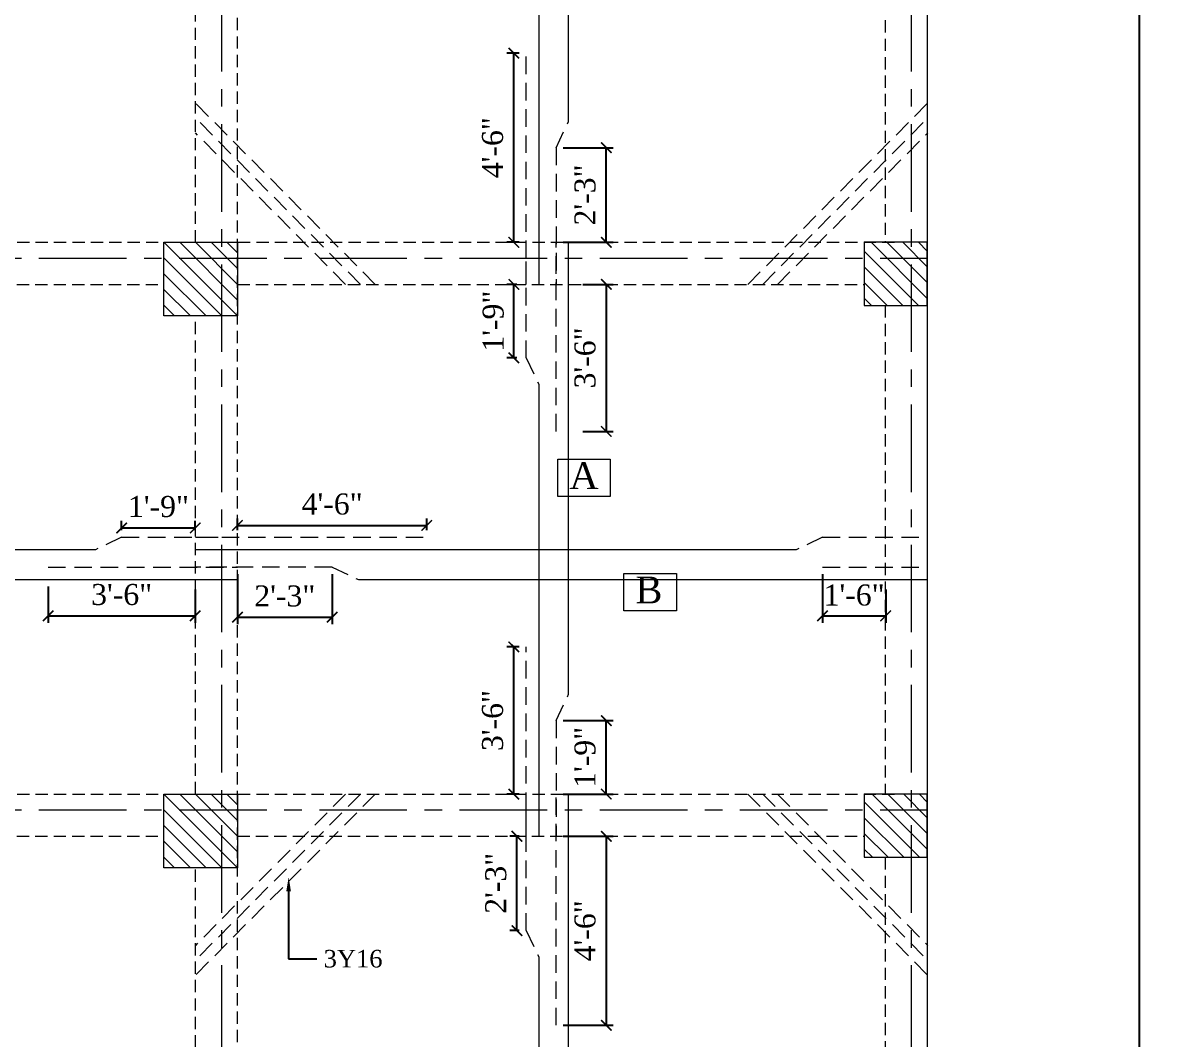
# Model space of a CAD drawing. Header units: feet. Extents: x 35006 to 48642, y 16494 to 18305.
# Drawn here: x 48317.3 to 48641.9, y 17091.8 to 17381.9 of the extents above; entities that cross this region are included whole.
import ezdxf
from ezdxf import colors
from ezdxf.entities.mleader import LeaderData, LeaderLine
from ezdxf.math import Vec2, Vec3

# ---------------------------------------------------------------- set-up
doc = ezdxf.new("R2010")
doc.units = ezdxf.units.FT
for name, pattern in [('CENTER', [2, 1.25, -0.25, 0.25, -0.25]), ('DOT2', [0.125, 0, -0.125]), ('HIDDEN', [0.375, 0.25, -0.125])]:
    doc.linetypes.add(name, pattern=pattern)
for name, color, linetype, lineweight in [('Column', 1, 'Continuous', 15), ('Dimension', 2, 'Continuous', 9), ('Hatch', 9, 'Continuous', 9), ('ST Beam', 7, 'Continuous', 20), ('ST GRIDS', 6, 'CENTER', 9), ('ST REINF', 1, 'Continuous', 35)]:
    doc.layers.add(name, color=color, linetype=linetype, lineweight=lineweight)
for name, color, linetype in [('ST DIM', 11, 'Continuous'), ('ST TABLE', 2, 'Continuous'), ('ST TEX', 3, 'Continuous')]:
    doc.layers.add(name, color=color, linetype=linetype)
doc.styles.add('RomanS', font='times.ttf')
doc.dimstyles.new('1-1', dxfattribs={"dimtxt": 9, "dimasz": 5, "dimexe": 6, "dimexo": 6, "dimgap": 3, "dimtad": 1, "dimdec": 1, "dimzin": 0, "dimdsep": 46, "dimlunit": 4, "dimtxsty": 'RomanS', "dimblk": 'ARCHTICK', "dimcen": 0.09, "dimclrd": 256, "dimclre": 256, "dimclrt": 3, "dimadec": 0, "dimazin": 0, "dimtfac": 0.6, "dimtdec": 1, "dimtix": 1, "dimtofl": 0, "dimtmove": 1, "dimatfit": 0, "dimfxl": 1, "dimtolj": 1, "dimtzin": 0, "dimarcsym": 0})

# ---------------------------------------------------------------- blocks, each defined once
blk = doc.blocks.new('_ArchTick')
at = {"color": 0, "const_width": 0.15}
blk.add_lwpolyline([(-0.5, -0.5), (0.5, 0.5)], dxfattribs=at)
blk = doc.blocks.new('*D468')
at = {"layer": 'Defpoints', "color": 0, "ltscale": 10, "transparency": 16777216}
for p in [(48575.4, 17870.38), (48575.4, 16955.98), (48635.86, 16955.98)]:
    blk.add_point(p, dxfattribs=at)
at = {"layer": 'ST DIM', "linetype": 'DOT2', "lineweight": -2, "ltscale": 10, "transparency": 16777216}
for p, q in [((48581.4, 17870.38), (48641.86, 17870.38)), ((48581.4, 16955.98), (48641.86, 16955.98))]:
    blk.add_line(p, q, dxfattribs=at)
at = {"layer": 'ST DIM', "lineweight": -2, "ltscale": 10, "transparency": 16777216}
blk.add_line((48635.86, 17870.38), (48635.86, 16955.98), dxfattribs=at)
at = {"layer": 'ST DIM', "lineweight": -2, "ltscale": 10, "transparency": 16777216, "xscale": 3, "yscale": 3, "zscale": 3}
for p, rotation in [((48635.86, 17870.38), 90), ((48635.86, 16955.98), 270)]:
    blk.add_blockref('_ArchTick', p, dxfattribs=dict(at, rotation=rotation))
at = {"layer": 'ST DIM', "color": 3, "lineweight": 13, "ltscale": 10, "transparency": 16777216, "insert": (48621.35, 17413.18), "char_height": 12, "attachment_point": 5, "rotation": 90, "style": 'RomanS'}
blk.add_mtext('\\A1;76\'-2{\\H0.6x;\\S1/2;}"', dxfattribs=at)
blk = doc.blocks.new('*D401')
at = {"layer": 'Defpoints', "color": 0, "transparency": 16777216}
for p in [(48469.5, 17346.21), (48483.82, 17346.21), (48469.5, 17319.21)]:
    blk.add_point(p, dxfattribs=at)
at = {"layer": 'ST DIM', "lineweight": -2, "transparency": 16777216}
for p, q in [((48471.5, 17346.21), (48485.82, 17346.21)), ((48483.82, 17319.21), (48483.82, 17346.21)), ((48471.5, 17319.21), (48485.82, 17319.21))]:
    blk.add_line(p, q, dxfattribs=at)
at = {"layer": 'ST DIM', "lineweight": -2, "transparency": 16777216, "xscale": 3, "yscale": 3, "zscale": 3}
for p, rotation in [((48483.82, 17346.21), 90), ((48483.82, 17319.21), 270)]:
    blk.add_blockref('_ArchTick', p, dxfattribs=dict(at, rotation=rotation))
at = {"layer": 'ST DIM', "color": 3, "lineweight": 9, "transparency": 16777216, "insert": (48477.77, 17332.71), "char_height": 6, "attachment_point": 5, "rotation": 90, "style": 'RomanS'}
blk.add_mtext('\\A1;2\'-3"', dxfattribs=at)
blk = doc.blocks.new('*D500')
at = {"layer": 'Defpoints', "color": 0, "transparency": 16777216}
for p in [(48457.44, 17373.21), (48461, 17373.21), (48461, 17319.21)]:
    blk.add_point(p, dxfattribs=at)
at = {"layer": 'ST DIM', "lineweight": -2, "transparency": 16777216}
for p, q in [((48459, 17373.21), (48455.44, 17373.21)), ((48457.44, 17319.21), (48457.44, 17373.21)), ((48459, 17319.21), (48455.44, 17319.21))]:
    blk.add_line(p, q, dxfattribs=at)
at = {"layer": 'ST DIM', "lineweight": -2, "transparency": 16777216, "xscale": 3, "yscale": 3, "zscale": 3}
for p, rotation in [((48457.44, 17373.21), 90), ((48457.44, 17319.21), 270)]:
    blk.add_blockref('_ArchTick', p, dxfattribs=dict(at, rotation=rotation))
at = {"layer": 'ST DIM', "color": 3, "lineweight": 9, "transparency": 16777216, "insert": (48451.39, 17346.21), "char_height": 6, "attachment_point": 5, "rotation": 90, "style": 'RomanS'}
blk.add_mtext('\\A1;4\'-6"', dxfattribs=at)
blk = doc.blocks.new('*D516')
at = {"layer": 'Defpoints', "color": 0, "transparency": 16777216}
for p in [(48366.55, 17237.72), (48345.55, 17235.04), (48366.55, 17235.04)]:
    blk.add_point(p, dxfattribs=at)
at = {"layer": 'ST DIM', "lineweight": -2, "transparency": 16777216}
for p, q in [((48345.55, 17237.04), (48345.55, 17239.72)), ((48366.55, 17237.04), (48366.55, 17239.72)), ((48345.55, 17237.72), (48366.55, 17237.72))]:
    blk.add_line(p, q, dxfattribs=at)
at = {"layer": 'ST DIM', "lineweight": -2, "transparency": 16777216, "xscale": 3, "yscale": 3, "zscale": 3, "rotation": 180}
blk.add_blockref('_ArchTick', (48345.55, 17237.72), dxfattribs=at)
at = {"layer": 'ST DIM', "lineweight": -2, "transparency": 16777216, "xscale": 3, "yscale": 3, "zscale": 3}
blk.add_blockref('_ArchTick', (48366.55, 17237.72), dxfattribs=at)
at = {"layer": 'ST DIM', "color": 3, "lineweight": 9, "transparency": 16777216, "insert": (48356.05, 17243.79), "char_height": 6, "attachment_point": 5, "style": 'RomanS'}
blk.add_mtext('\\A1;1\'-9"', dxfattribs=at)
blk = doc.blocks.new('*D419')
at = {"layer": 'Defpoints', "color": 0, "transparency": 16777216}
for p in [(48324.56, 17222.98), (48366.55, 17222.16), (48366.55, 17212.63)]:
    blk.add_point(p, dxfattribs=at)
at = {"layer": 'ST DIM', "lineweight": -2, "transparency": 16777216}
for p, q in [((48324.56, 17220.98), (48324.56, 17210.63)), ((48366.55, 17220.16), (48366.55, 17210.63)), ((48324.56, 17212.63), (48366.55, 17212.63))]:
    blk.add_line(p, q, dxfattribs=at)
at = {"layer": 'ST DIM', "lineweight": -2, "transparency": 16777216, "xscale": 3, "yscale": 3, "zscale": 3, "rotation": 180}
blk.add_blockref('_ArchTick', (48324.56, 17212.63), dxfattribs=at)
at = {"layer": 'ST DIM', "lineweight": -2, "transparency": 16777216, "xscale": 3, "yscale": 3, "zscale": 3}
blk.add_blockref('_ArchTick', (48366.55, 17212.63), dxfattribs=at)
at = {"layer": 'ST DIM', "color": 3, "lineweight": 9, "transparency": 16777216, "insert": (48345.55, 17218.68), "char_height": 6, "attachment_point": 5, "style": 'RomanS'}
blk.add_mtext('\\A1;3\'-6"', dxfattribs=at)
blk = doc.blocks.new('*D420')
at = {"layer": 'Defpoints', "color": 0, "transparency": 16777216}
for p in [(48378.6, 17226.53), (48405.6, 17226.53), (48405.6, 17212.22)]:
    blk.add_point(p, dxfattribs=at)
at = {"layer": 'ST DIM', "lineweight": -2, "transparency": 16777216}
for p, q in [((48378.6, 17224.53), (48378.6, 17210.22)), ((48405.6, 17224.53), (48405.6, 17210.22)), ((48378.6, 17212.22), (48405.6, 17212.22))]:
    blk.add_line(p, q, dxfattribs=at)
at = {"layer": 'ST DIM', "lineweight": -2, "transparency": 16777216, "xscale": 3, "yscale": 3, "zscale": 3, "rotation": 180}
blk.add_blockref('_ArchTick', (48378.6, 17212.22), dxfattribs=at)
at = {"layer": 'ST DIM', "lineweight": -2, "transparency": 16777216, "xscale": 3, "yscale": 3, "zscale": 3}
blk.add_blockref('_ArchTick', (48405.6, 17212.22), dxfattribs=at)
at = {"layer": 'ST DIM', "color": 3, "lineweight": 9, "transparency": 16777216, "insert": (48392.1, 17218.27), "char_height": 6, "attachment_point": 5, "style": 'RomanS'}
blk.add_mtext('\\A1;2\'-3"', dxfattribs=at)
blk = doc.blocks.new('*D421')
at = {"layer": 'Defpoints', "color": 0, "transparency": 16777216}
for p in [(48545.52, 17226.53), (48563.52, 17222.16), (48563.52, 17212.63)]:
    blk.add_point(p, dxfattribs=at)
at = {"layer": 'ST DIM', "lineweight": -2, "transparency": 16777216}
for p, q in [((48545.52, 17224.53), (48545.52, 17210.63)), ((48563.52, 17220.16), (48563.52, 17210.63)), ((48545.52, 17212.63), (48563.52, 17212.63))]:
    blk.add_line(p, q, dxfattribs=at)
at = {"layer": 'ST DIM', "lineweight": -2, "transparency": 16777216, "xscale": 3, "yscale": 3, "zscale": 3, "rotation": 180}
blk.add_blockref('_ArchTick', (48545.52, 17212.63), dxfattribs=at)
at = {"layer": 'ST DIM', "lineweight": -2, "transparency": 16777216, "xscale": 3, "yscale": 3, "zscale": 3}
blk.add_blockref('_ArchTick', (48563.52, 17212.63), dxfattribs=at)
at = {"layer": 'ST DIM', "color": 3, "lineweight": 9, "transparency": 16777216, "insert": (48554.52, 17218.53), "char_height": 6, "attachment_point": 5, "style": 'RomanS'}
blk.add_mtext('\\A1;1\'-6"', dxfattribs=at)
blk = doc.blocks.new('*D518')
at = {"layer": 'Defpoints', "color": 0, "transparency": 16777216}
for p in [(48432.6, 17238.45), (48378.6, 17235.04), (48432.6, 17235.04)]:
    blk.add_point(p, dxfattribs=at)
at = {"layer": 'ST DIM', "lineweight": -2, "transparency": 16777216}
for p, q in [((48378.6, 17237.04), (48378.6, 17240.45)), ((48432.6, 17237.04), (48432.6, 17240.45)), ((48378.6, 17238.45), (48432.6, 17238.45))]:
    blk.add_line(p, q, dxfattribs=at)
at = {"layer": 'ST DIM', "lineweight": -2, "transparency": 16777216, "xscale": 3, "yscale": 3, "zscale": 3, "rotation": 180}
blk.add_blockref('_ArchTick', (48378.6, 17238.45), dxfattribs=at)
at = {"layer": 'ST DIM', "lineweight": -2, "transparency": 16777216, "xscale": 3, "yscale": 3, "zscale": 3}
blk.add_blockref('_ArchTick', (48432.6, 17238.45), dxfattribs=at)
at = {"layer": 'ST DIM', "color": 3, "lineweight": 9, "transparency": 16777216, "insert": (48405.6, 17244.5), "char_height": 6, "attachment_point": 5, "style": 'RomanS'}
blk.add_mtext('\\A1;4\'-6"', dxfattribs=at)
blk = doc.blocks.new('*D434')
at = {"layer": 'Defpoints', "color": 0, "transparency": 16777216}
for p in [(48469.5, 17182.75), (48483.82, 17182.75), (48469.5, 17161.75)]:
    blk.add_point(p, dxfattribs=at)
at = {"layer": 'ST DIM', "lineweight": -2, "transparency": 16777216}
for p, q in [((48471.5, 17182.75), (48485.82, 17182.75)), ((48483.82, 17161.75), (48483.82, 17182.75)), ((48471.5, 17161.75), (48485.82, 17161.75))]:
    blk.add_line(p, q, dxfattribs=at)
at = {"layer": 'ST DIM', "lineweight": -2, "transparency": 16777216, "xscale": 3, "yscale": 3, "zscale": 3}
for p, rotation in [((48483.82, 17182.75), 90), ((48483.82, 17161.75), 270)]:
    blk.add_blockref('_ArchTick', p, dxfattribs=dict(at, rotation=rotation))
at = {"layer": 'ST DIM', "color": 3, "lineweight": 9, "transparency": 16777216, "insert": (48477.76, 17172.25), "char_height": 6, "attachment_point": 5, "rotation": 90, "style": 'RomanS'}
blk.add_mtext('\\A1;1\'-9"', dxfattribs=at)
blk = doc.blocks.new('*D435')
at = {"layer": 'Defpoints', "color": 0, "transparency": 16777216}
for p in [(48457.44, 17307.22), (48460.26, 17307.22), (48460.26, 17286.22)]:
    blk.add_point(p, dxfattribs=at)
at = {"layer": 'ST DIM', "lineweight": -2, "transparency": 16777216}
for p, q in [((48458.26, 17307.22), (48455.44, 17307.22)), ((48457.44, 17286.22), (48457.44, 17307.22)), ((48458.26, 17286.22), (48455.44, 17286.22))]:
    blk.add_line(p, q, dxfattribs=at)
at = {"layer": 'ST DIM', "lineweight": -2, "transparency": 16777216, "xscale": 3, "yscale": 3, "zscale": 3}
for p, rotation in [((48457.44, 17307.22), 90), ((48457.44, 17286.22), 270)]:
    blk.add_blockref('_ArchTick', p, dxfattribs=dict(at, rotation=rotation))
at = {"layer": 'ST DIM', "color": 3, "lineweight": 9, "transparency": 16777216, "insert": (48451.57, 17296.72), "char_height": 6, "attachment_point": 5, "rotation": 90, "style": 'RomanS'}
blk.add_mtext('\\A1;1\'-9"', dxfattribs=at)
blk = doc.blocks.new('*D523')
at = {"layer": 'Defpoints', "color": 0, "transparency": 16777216}
for p in [(48457.44, 17203.75), (48461, 17203.75), (48461, 17161.75)]:
    blk.add_point(p, dxfattribs=at)
at = {"layer": 'ST DIM', "lineweight": -2, "transparency": 16777216}
for p, q in [((48459, 17203.75), (48455.44, 17203.75)), ((48457.44, 17161.75), (48457.44, 17203.75)), ((48459, 17161.75), (48455.44, 17161.75))]:
    blk.add_line(p, q, dxfattribs=at)
at = {"layer": 'ST DIM', "lineweight": -2, "transparency": 16777216, "xscale": 3, "yscale": 3, "zscale": 3}
for p, rotation in [((48457.44, 17203.75), 90), ((48457.44, 17161.75), 270)]:
    blk.add_blockref('_ArchTick', p, dxfattribs=dict(at, rotation=rotation))
at = {"layer": 'ST DIM', "color": 3, "lineweight": 9, "transparency": 16777216, "insert": (48451.39, 17182.75), "char_height": 6, "attachment_point": 5, "rotation": 90, "style": 'RomanS'}
blk.add_mtext('\\A1;3\'-6"', dxfattribs=at)
blk = doc.blocks.new('*D436')
at = {"layer": 'Defpoints', "color": 0, "transparency": 16777216}
for p in [(48475.13, 17307.22), (48475.13, 17265.23), (48483.82, 17265.23)]:
    blk.add_point(p, dxfattribs=at)
at = {"layer": 'ST DIM', "lineweight": -2, "transparency": 16777216}
for p, q in [((48477.13, 17307.22), (48485.82, 17307.22)), ((48483.82, 17307.22), (48483.82, 17265.23)), ((48477.13, 17265.23), (48485.82, 17265.23))]:
    blk.add_line(p, q, dxfattribs=at)
at = {"layer": 'ST DIM', "lineweight": -2, "transparency": 16777216, "xscale": 3, "yscale": 3, "zscale": 3}
for p, rotation in [((48483.82, 17307.22), 90), ((48483.82, 17265.23), 270)]:
    blk.add_blockref('_ArchTick', p, dxfattribs=dict(at, rotation=rotation))
at = {"layer": 'ST DIM', "color": 3, "lineweight": 9, "transparency": 16777216, "insert": (48477.77, 17286.22), "char_height": 6, "attachment_point": 5, "rotation": 90, "style": 'RomanS'}
blk.add_mtext('\\A1;3\'-6"', dxfattribs=at)
blk = doc.blocks.new('*D536')
at = {"layer": 'Defpoints', "color": 0, "transparency": 16777216}
for p in [(48458.31, 17149.73), (48461, 17149.73), (48461, 17122.8)]:
    blk.add_point(p, dxfattribs=at)
at = {"layer": 'ST DIM', "lineweight": -2, "transparency": 16777216}
for p, q in [((48459, 17149.73), (48456.31, 17149.73)), ((48458.31, 17122.8), (48458.31, 17149.73)), ((48459, 17122.8), (48456.31, 17122.8))]:
    blk.add_line(p, q, dxfattribs=at)
at = {"layer": 'ST DIM', "lineweight": -2, "transparency": 16777216, "xscale": 3, "yscale": 3, "zscale": 3}
for p, rotation in [((48458.31, 17149.73), 90), ((48458.31, 17122.8), 270)]:
    blk.add_blockref('_ArchTick', p, dxfattribs=dict(at, rotation=rotation))
at = {"layer": 'ST DIM', "color": 3, "lineweight": 9, "transparency": 16777216, "insert": (48452.31, 17136.3), "char_height": 6, "attachment_point": 5, "rotation": 90, "style": 'RomanS'}
blk.add_mtext('\\A1;2\'-3"', dxfattribs=at)
blk = doc.blocks.new('*D538')
at = {"layer": 'Defpoints', "color": 0, "transparency": 16777216}
for p in [(48469.5, 17149.73), (48469.5, 17095.8), (48483.82, 17095.8)]:
    blk.add_point(p, dxfattribs=at)
at = {"layer": 'ST DIM', "lineweight": -2, "transparency": 16777216}
for p, q in [((48471.5, 17149.73), (48485.82, 17149.73)), ((48483.82, 17149.73), (48483.82, 17095.8)), ((48471.5, 17095.8), (48485.82, 17095.8))]:
    blk.add_line(p, q, dxfattribs=at)
at = {"layer": 'ST DIM', "lineweight": -2, "transparency": 16777216, "xscale": 3, "yscale": 3, "zscale": 3}
for p, rotation in [((48483.82, 17149.73), 90), ((48483.82, 17095.8), 270)]:
    blk.add_blockref('_ArchTick', p, dxfattribs=dict(at, rotation=rotation))
at = {"layer": 'ST DIM', "color": 3, "lineweight": 9, "transparency": 16777216, "insert": (48477.77, 17122.76), "char_height": 6, "attachment_point": 5, "rotation": 90, "style": 'RomanS'}
blk.add_mtext('\\A1;4\'-6"', dxfattribs=at)

msp = doc.modelspace()

# ---------------------------------------------------------------- hatches: boundary and pattern name
at = {"layer": 'Hatch', "lineweight": 9, "transparency": 33554505}
h = msp.add_hatch(dxfattribs=at)
h.set_pattern_fill('ANSI31', color=253, angle=-90)
h.set_pattern_definition([(315, (8346.967, -426.651), (2.24506403, 2.24506403), [])])
h.paths.add_polyline_path([(48378.6, 17319.21), (48357.6, 17319.21), (48357.6, 17298.21), (48378.6, 17298.21)])
h = msp.add_hatch(dxfattribs=at)
h.set_pattern_fill('ANSI31', color=253, angle=-90)
h.set_pattern_definition([(315, (7835.215, -72.3245), (2.24506403, 2.24506403), [])])
h.paths.add_polyline_path([(48557.4, 17319.22), (48557.4, 17301.22), (48575.4, 17301.22), (48575.4, 17319.22)])
h = msp.add_hatch(dxfattribs=at)
h.set_pattern_fill('ANSI31', color=253, angle=-90)
h.set_pattern_definition([(315, (8346.967, -584.1293), (2.24506403, 2.24506403), [])])
h.paths.add_polyline_path([(48378.6, 17161.73), (48357.6, 17161.73), (48357.6, 17140.73), (48378.6, 17140.73)])
h = msp.add_hatch(dxfattribs=at)
h.set_pattern_fill('ANSI31', color=253, angle=-90)
h.set_pattern_definition([(315, (7835.215, -72.3773), (2.24506403, 2.24506403), [])])
h.paths.add_polyline_path([(48557.4, 17161.73), (48557.4, 17143.73), (48575.4, 17143.73), (48575.4, 17161.73)])

# ---------------------------------------------------------------- linework, layer by layer
at = {"layer": 'Column', "lineweight": 18}
for points in [[(48357.6, 17319.21), (48378.6, 17319.21), (48378.6, 17298.21), (48357.6, 17298.21)], [(48575.4, 17319.22), (48557.4, 17319.22), (48557.4, 17301.22), (48575.4, 17301.22)], [(48357.6, 17161.73), (48378.6, 17161.73), (48378.6, 17140.73), (48357.6, 17140.73)], [(48575.4, 17161.73), (48557.4, 17161.73), (48557.4, 17143.73), (48575.4, 17143.73)]]:
    msp.add_lwpolyline(points, close=True, dxfattribs=at)
at = {"layer": 'ST Beam', "linetype": 'Continuous', "lineweight": 15, "ltscale": 10}
msp.add_line((48575.4, 17870.38), (48575.4, 16955.98), dxfattribs=at)
at = {"layer": 'ST Beam', "linetype": 'HIDDEN', "lineweight": 13, "ltscale": 14}
for p, q in [((48378.6, 16964.98), (48378.6, 17858.38)), ((48366.6, 17319.21), (48366.6, 17495.06)), ((48563.4, 17498.06), (48563.4, 17319.21)), ((47670, 17319.21), (48566.4, 17319.21)), ((48221.16, 17307.21), (48357.6, 17307.21)), ((48378.6, 17307.21), (48557.4, 17307.21)), ((48563.4, 17301.22), (48563.4, 17161.73)), ((48366.6, 17161.73), (48366.6, 17298.21)), ((47670, 17161.73), (48566.4, 17161.73)), ((48221.16, 17149.73), (48357.6, 17149.73)), ((48378.6, 17149.73), (48557.4, 17149.73)), ((48563.4, 17143.73), (48563.4, 16970.98)), ((48366.6, 16973.98), (48366.6, 17140.73))]:
    msp.add_line(p, q, dxfattribs=at)
at = {"layer": 'ST GRIDS', "color": 251, "lineweight": 13, "ltscale": 20}
for p, q in [((48374.1, 16847.93), (48374.1, 17870.38)), ((48570.9, 16847.93), (48570.9, 17870.38)), ((47561.95, 17314.72), (48575.4, 17314.72)), ((47561.95, 17157.23), (48575.4, 17157.23))]:
    msp.add_line(p, q, dxfattribs=at)
at = {"layer": 'ST REINF', "lineweight": 18}
for p, q in [((48473.05, 17353.71), (48473.05, 17516.06)), ((48464.55, 17469.56), (48464.55, 17307.21)), ((48473.05, 17190.25), (48473.05, 17319.22)), ((48464.55, 17278.72), (48464.55, 17149.75)), ((48338.05, 17231.48), (48209.16, 17231.48)), ((48538.02, 17231.48), (48366.6, 17231.48)), ((48249.66, 17222.98), (48378.55, 17222.98)), ((48413.1, 17222.98), (48575.52, 17222.98)), ((48473.05, 16993.5), (48473.05, 17161.8)), ((48464.55, 17115.3), (48464.55, 16956))]:
    msp.add_line(p, q, dxfattribs=at)
at = {"layer": 'ST REINF', "linetype": 'HIDDEN', "lineweight": 18, "ltscale": 20}
for p, q in [((48461, 17307.21), (48461, 17373.21)), ((48417.9, 17307.21), (48366.6, 17358.93)), ((48524.22, 17307.21), (48575.52, 17358.93)), ((48413.68, 17307.21), (48366.6, 17354.67)), ((48469.5, 17346.21), (48473.05, 17353.71)), ((48528.45, 17307.21), (48575.52, 17354.67)), ((48409.45, 17307.21), (48366.6, 17350.41)), ((48532.67, 17307.21), (48575.52, 17350.41)), ((48469.5, 17346.21), (48469.5, 17307.21)), ((48461, 17286.22), (48461, 17319.22)), ((48469.5, 17265.23), (48469.5, 17319.23)), ((48461, 17286.22), (48464.55, 17278.72)), ((48345.55, 17235.04), (48338.05, 17231.48)), ((48345.55, 17235.04), (48378.55, 17235.04)), ((48366.6, 17235.04), (48432.6, 17235.04)), ((48545.52, 17235.04), (48538.02, 17231.48)), ((48545.52, 17235.04), (48575.52, 17235.04)), ((48324.56, 17226.53), (48378.56, 17226.53)), ((48405.6, 17226.53), (48366.6, 17226.53)), ((48405.6, 17226.53), (48413.1, 17222.98)), ((48545.52, 17226.53), (48575.52, 17226.53)), ((48461, 17149.75), (48461, 17203.75)), ((48469.5, 17182.75), (48473.05, 17190.25)), ((48469.5, 17182.75), (48469.5, 17149.75)), ((48409.45, 17161.78), (48366.6, 17118.59)), ((48413.68, 17161.78), (48366.6, 17114.33)), ((48417.9, 17161.78), (48366.6, 17110.07)), ((48461, 17122.8), (48461, 17161.8)), ((48469.5, 17095.8), (48469.5, 17161.8)), ((48524.22, 17161.78), (48575.52, 17110.07)), ((48528.45, 17161.78), (48575.52, 17114.33)), ((48532.67, 17161.78), (48575.52, 17118.59)), ((48461, 17122.8), (48464.55, 17115.3))]:
    msp.add_line(p, q, dxfattribs=at)
at = {"layer": 'ST TABLE', "color": 2, "lineweight": 9}
for points in [[(48469.98, 17257.36), (48484.96, 17257.36), (48484.96, 17246.64), (48469.98, 17246.64)], [(48488.82, 17224.75), (48503.8, 17224.75), (48503.8, 17214.03), (48488.82, 17214.03)]]:
    msp.add_lwpolyline(points, close=True, dxfattribs=at)

# ---------------------------------------------------------------- texts
at = {"layer": 'ST TEX', "color": 3, "lineweight": 9, "transparency": 33554684, "style": 'RomanS'}
for s, p in [('A', (48473.27, 17248.8)), ('B', (48492.11, 17216.19))]:
    msp.add_text(s, height=7.65, dxfattribs=at).set_placement(p)

# ---------------------------------------------------------------- dimensions: what is measured, and where the dimension line sits
at = {"layer": 'ST DIM', "lineweight": 13, "ltscale": 10}
dim = msp.add_linear_dim(base=(48635.86, 16955.98), p1=(48575.4, 17870.38), p2=(48575.4, 16955.98), angle=90, dimstyle='1-1', override={"dimtxt": 12, "dimasz": 3, "dimgap": 6, "dimpost": '\\X'}, dxfattribs=at)
dim.commit()
dim.dimension.update_dxf_attribs({"geometry": '*D468', "text_midpoint": (48621.35, 17413.18)})
at = {"layer": 'ST DIM', "lineweight": 9}
for base, p1, p2, picture, middle in [((48457.44, 17373.21), (48461, 17319.21), (48461, 17373.21), '*D500', (48451.39, 17346.21)), ((48483.82, 17265.23), (48475.13, 17307.22), (48475.13, 17265.23), '*D436', (48477.77, 17286.22)), ((48457.44, 17203.75), (48461, 17161.75), (48461, 17203.75), '*D523', (48451.39, 17182.75)), ((48483.82, 17095.8), (48469.5, 17149.73), (48469.5, 17095.8), '*D538', (48477.77, 17122.76))]:
    dim = msp.add_linear_dim(base=base, p1=p1, p2=p2, angle=90, dimstyle='1-1', override={"dimtxt": 6, "dimasz": 3, "dimexe": 2, "dimexo": 2, "dimpost": '\\X'}, dxfattribs=at)
    dim.commit()
    dim.dimension.update_dxf_attribs({"geometry": picture, "text_midpoint": middle})
for base, p1, p2, picture, middle in [((48483.82, 17346.21), (48469.5, 17319.21), (48469.5, 17346.21), '*D401', (48483.82, 17332.71)), ((48457.44, 17307.22), (48460.26, 17286.22), (48460.26, 17307.22), '*D435', (48457.63, 17296.72)), ((48483.82, 17182.75), (48469.5, 17161.75), (48469.5, 17182.75), '*D434', (48483.82, 17172.25)), ((48458.31, 17149.73), (48461, 17122.8), (48461, 17149.73), '*D536', (48458.36, 17136.3))]:
    dim = msp.add_linear_dim(base=base, p1=p1, p2=p2, angle=90, dimstyle='1-1', override={"dimtxt": 6, "dimasz": 3, "dimexe": 2, "dimexo": 2, "dimpost": '\\X'}, dxfattribs=at)
    dim.commit()
    dim.dimension.update_dxf_attribs({"geometry": picture, "text_midpoint": middle, "dimtype": 160})
for base, p1, p2, picture, middle in [((48432.6, 17238.45), (48378.6, 17235.04), (48432.6, 17235.04), '*D518', (48405.6, 17244.5)), ((48366.55, 17212.63), (48324.56, 17222.98), (48366.55, 17222.16), '*D419', (48345.55, 17218.68))]:
    dim = msp.add_linear_dim(base=base, p1=p1, p2=p2, dimstyle='1-1', override={"dimtxt": 6, "dimasz": 3, "dimexe": 2, "dimexo": 2, "dimpost": '\\X'}, dxfattribs=at)
    dim.commit()
    dim.dimension.update_dxf_attribs({"geometry": picture, "text_midpoint": middle})
for base, p1, p2, picture, middle in [((48366.55, 17237.72), (48345.55, 17235.04), (48366.55, 17235.04), '*D516', (48356.05, 17237.72)), ((48405.6, 17212.22), (48378.6, 17226.53), (48405.6, 17226.53), '*D420', (48392.1, 17212.22)), ((48563.52, 17212.63), (48545.52, 17226.53), (48563.52, 17222.16), '*D421', (48554.52, 17212.48))]:
    dim = msp.add_linear_dim(base=base, p1=p1, p2=p2, dimstyle='1-1', override={"dimtxt": 6, "dimasz": 3, "dimexe": 2, "dimexo": 2, "dimpost": '\\X'}, dxfattribs=at)
    dim.commit()
    dim.dimension.update_dxf_attribs({"geometry": picture, "text_midpoint": middle, "dimtype": 160})

# ---------------------------------------------------------------- leaders
at = {"layer": 'Dimension'}
ml = msp.add_multileader_mtext('Standard', dxfattribs=at)
ml.set_content('3Y16', color=256, style='RomanS')
ml.set_leader_properties()
ml.build(insert=Vec2(0, 0))
ctx = ml.context
ctx.base_point, ctx.char_height, ctx.plane_origin = Vec3(48401.19, 17114.77), 5, Vec3(48393.19, 17138.06)
notes = []
notes.append((ctx, [(0, (1, 1, 0), (48393.19, 17114.77), (1, 0), 8, [(0, [(48393.19, 17138.06)], 0, [])])]))
ctx.mtext.insert, ctx.mtext.flow_direction = Vec3(48403.19, 17117.31), 5
for ctx, leaders in notes:
    for number, flags, end, landing, length, lines in leaders:
        leader = LeaderData()
        leader.index, (leader.has_last_leader_line, leader.has_dogleg_vector, leader.attachment_direction) = number, flags
        leader.last_leader_point, leader.dogleg_vector, leader.dogleg_length = Vec3(end), Vec3(landing), length
        for number, points, colour, breaks in lines:
            line = LeaderLine()
            line.index, line.vertices, line.color, line.breaks = number, Vec3.list(points), colors.encode_raw_color(colour), breaks
            leader.lines.append(line)
        ctx.leaders.append(leader)

doc.saveas('drawing.dxf')
